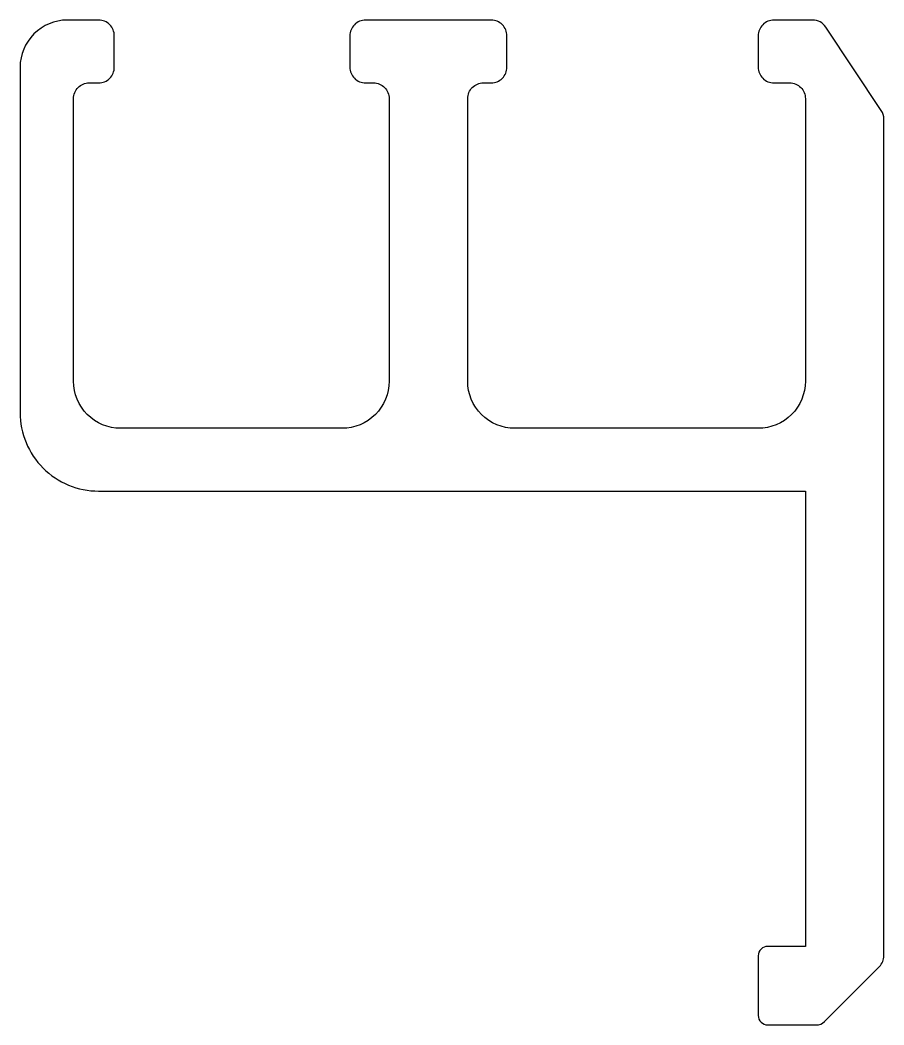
# Model space of a CAD drawing. Extents: x 168.1 to 195.6, y 212.7 to 244.7.
import ezdxf

# ---------------------------------------------------------------- set-up
doc = ezdxf.new("R2010")
doc.units = 0
doc.layers.get('0').update_dxf_attribs({"linetype": 'CONTINUOUS'})

msp = doc.modelspace()

# ---------------------------------------------------------------- linework, layer by layer
msp.add_lwpolyline([(171.102, 243.171), (171.102, 244.171, 0.414214), (170.602, 244.671), (169.602, 244.671, 0.414214), (168.102, 243.171), (168.102, 232.171, 0.414214), (170.602, 229.671), (193.102, 229.671), (193.102, 215.171), (191.902, 215.171, 0.414214), (191.602, 214.871), (191.602, 212.971, 0.414214), (191.902, 212.671), (193.456, 212.671, 0.198912), (193.706, 212.774), (195.456, 214.524, 0.198912), (195.602, 214.878), (195.602, 241.519, 0.148069), (195.518, 241.797), (193.751, 244.448, 0.250765), (193.335, 244.671), (192.102, 244.671, 0.414214), (191.602, 244.171), (191.602, 243.171, 0.414214), (192.102, 242.671), (192.602, 242.671, -0.414214), (193.102, 242.171), (193.102, 233.171, -0.414214), (191.602, 231.671), (183.852, 231.671, -0.414214), (182.352, 233.171), (182.352, 242.171, -0.414214), (182.852, 242.671), (183.102, 242.671, 0.414214), (183.602, 243.171), (183.602, 244.171, 0.414214), (183.102, 244.671), (179.102, 244.671, 0.414214), (178.602, 244.171), (178.602, 243.171, 0.414214), (179.102, 242.671), (179.352, 242.671, -0.414214), (179.852, 242.171), (179.852, 233.171, -0.414214), (178.352, 231.671), (171.302, 231.671, -0.414214), (169.802, 233.171), (169.802, 242.171, -0.414214), (170.302, 242.671), (170.602, 242.671, 0.414214)], format="xyb", close=True)

doc.saveas('drawing.dxf')
